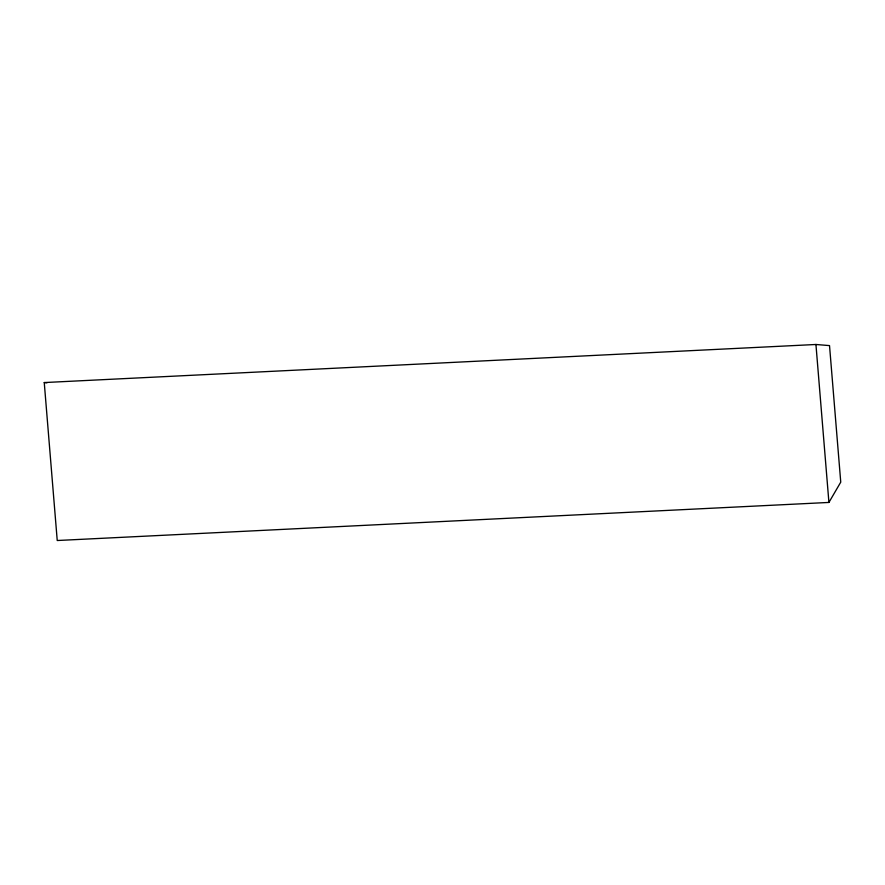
<?xml version="1.0" encoding="UTF-8"?>
<svg xmlns="http://www.w3.org/2000/svg" width="885" height="885" viewBox="0 0 885 885"><rect width="100%" height="100%" fill="white"/><g stroke="black" fill="none" stroke-linecap="round" stroke-linejoin="round"><path stroke-width="1.33" d="M828.924 502.437L840.75 482.148L829.522 345.604L815.937 344.486L44.25 382.563L57.237 540.514L828.924 502.437L815.937 344.486M44.25 382.563L46.971 382.796"/></g></svg>
